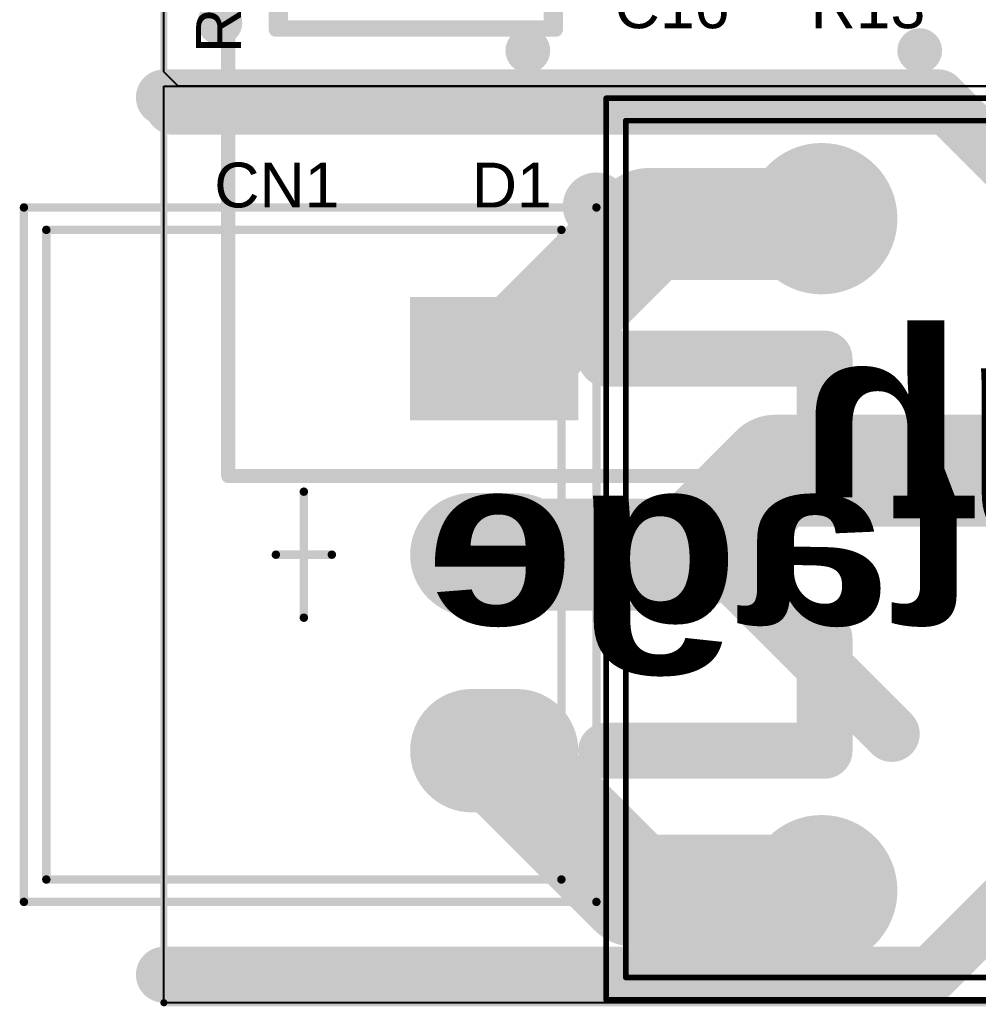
# Model space of a CAD drawing. Header units: inches. Extents: x -2.6 to 46, y -0.6 to 52.9.
# Drawn here: x -2.58 to 14.55, y -0.06 to 17.55 of the extents above; entities that cross this region are included whole.
import ezdxf

# ---------------------------------------------------------------- set-up
doc = ezdxf.new("R2010")
doc.units = ezdxf.units.IN
for name, color, linetype in [('Bottom Layer', 5, 'Continuous'), ('Bottom Overlay', 54, 'Continuous'), ('Bottom Solder', 6, 'Continuous'), ('Mechanical 1', 6, 'Continuous'), ('Mechanical 13', 56, 'Continuous'), ('Mechanical 15', 56, 'Continuous'), ('Multi-Layer', 9, 'Continuous'), ('Top Layer', 1, 'Continuous'), ('Top Overlay', 2, 'Continuous'), ('Top Solder', 216, 'Continuous')]:
    doc.layers.add(name, color=color, linetype=linetype)
doc.styles.add('Arial', font='', dxfattribs={"height": 0.2})
doc.styles.add('Arial Black_Bold', font='', dxfattribs={"height": 0.2})
doc.styles.get('Arial').set_extended_font_data('Arial')
doc.styles.get('Arial Black_Bold').set_extended_font_data('Arial Black', bold=True)

msp = doc.modelspace()

# ---------------------------------------------------------------- hatches: boundary and pattern name
at = {"layer": 'Bottom Layer'}
h = msp.add_hatch(color=5, dxfattribs=at)
edge = h.paths.add_edge_path()
edge.add_arc((1.00000054, 17.50000056), 0.3999992, 0, 360)
h = msp.add_hatch(color=5, dxfattribs=at)
edge = h.paths.add_edge_path()
edge.add_arc((6.4999997, 16.99999902), 0.3999992, 0, 360)
h = msp.add_hatch(color=5, dxfattribs=at)
edge = h.paths.add_edge_path()
edge.add_arc((13.50000094, 16.99999902), 0.3999992, 0, 360)
h = msp.add_hatch(color=5, dxfattribs=at)
edge = h.paths.add_edge_path()
edge.add_arc((11.74999936, 13.99999994), 1.25000004, 0, 360)
msp.add_hatch(color=5, dxfattribs=at).paths.add_polyline_path([(7.30001334, 12.50002072), (7.30001334, 10.50001964), (4.500013859999999, 10.50001964), (4.500013859999999, 12.50002072)])
h = msp.add_hatch(color=5, dxfattribs=at)
edge = h.paths.add_edge_path()
edge.add_arc((5.5000144, 8.00000178), 1.00000054, 90, 270)
edge.add_line((5.5000144, 7.00000124), (6.300012799999999, 7.00000124))
edge.add_arc((6.300012799999999, 8.00000178), 1.00000054, 270, 450)
edge.add_line((6.300012799999999, 9.00000232), (5.5000144, 9.00000232))
h = msp.add_hatch(color=5, dxfattribs=at)
edge = h.paths.add_edge_path()
edge.add_arc((5.5000144, 4.50003418), 1.00000054, 90, 270)
edge.add_line((5.5000144, 3.50003364), (6.300012799999999, 3.50003364))
edge.add_arc((6.300012799999999, 4.50003418), 1.00000054, 270, 450)
edge.add_line((6.300012799999999, 5.50003472), (5.5000144, 5.50003472))
h = msp.add_hatch(color=5, dxfattribs=at)
edge = h.paths.add_edge_path()
edge.add_arc((11.74999936, 2.00000108), 1.25000004, 0, 360)
at = {"layer": 'Bottom Solder'}
h = msp.add_hatch(color=6, dxfattribs=at)
edge = h.paths.add_edge_path()
edge.add_arc((11.74999936, 13.99999994), 1.35160004, 0, 360)
msp.add_hatch(color=6, dxfattribs=at).paths.add_polyline_path([(7.40161334, 12.60162072), (7.40161334, 10.39841964), (4.39841386, 10.39841964), (4.39841386, 12.60162072)])
h = msp.add_hatch(color=6, dxfattribs=at)
edge = h.paths.add_edge_path()
edge.add_arc((5.5000144, 8.00000178), 1.10160054, 90, 270)
edge.add_line((5.5000144, 6.89840124), (6.300012799999999, 6.89840124))
edge.add_arc((6.300012799999999, 8.00000178), 1.10160054, 270, 450)
edge.add_line((6.300012799999999, 9.10160232), (5.5000144, 9.10160232))
h = msp.add_hatch(color=6, dxfattribs=at)
edge = h.paths.add_edge_path()
edge.add_arc((5.5000144, 4.50003418), 1.10160054, 90, 270)
edge.add_line((5.5000144, 3.39843364), (6.300012799999999, 3.39843364))
edge.add_arc((6.300012799999999, 4.50003418), 1.10160054, 270, 450)
edge.add_line((6.300012799999999, 5.60163472), (5.5000144, 5.60163472))
h = msp.add_hatch(color=6, dxfattribs=at)
edge = h.paths.add_edge_path()
edge.add_arc((11.74999936, 2.00000108), 1.35160004, 0, 360)
at = {"layer": 'Multi-Layer'}
h = msp.add_hatch(color=9, dxfattribs=at)
edge = h.paths.add_edge_path()
edge.add_arc((11.74999936, 13.99999994), 1.25000004, 0, 360)
msp.add_hatch(color=9, dxfattribs=at).paths.add_polyline_path([(7.30001334, 12.50002072), (7.30001334, 10.50001964), (4.500013859999999, 10.50001964), (4.500013859999999, 12.50002072)])
h = msp.add_hatch(color=9, dxfattribs=at)
edge = h.paths.add_edge_path()
edge.add_arc((5.5000144, 8.00000178), 1.00000054, 90, 270)
edge.add_line((5.5000144, 7.00000124), (6.300012799999999, 7.00000124))
edge.add_arc((6.300012799999999, 8.00000178), 1.00000054, 270, 450)
edge.add_line((6.300012799999999, 9.00000232), (5.5000144, 9.00000232))
h = msp.add_hatch(color=9, dxfattribs=at)
edge = h.paths.add_edge_path()
edge.add_arc((5.5000144, 4.50003418), 1.00000054, 90, 270)
edge.add_line((5.5000144, 3.50003364), (6.300012799999999, 3.50003364))
edge.add_arc((6.300012799999999, 4.50003418), 1.00000054, 270, 450)
edge.add_line((6.300012799999999, 5.50003472), (5.5000144, 5.50003472))
h = msp.add_hatch(color=9, dxfattribs=at)
edge = h.paths.add_edge_path()
edge.add_arc((11.74999936, 2.00000108), 1.25000004, 0, 360)
at = {"layer": 'Top Layer'}
h = msp.add_hatch(color=1, dxfattribs=at)
edge = h.paths.add_edge_path()
edge.add_arc((1.00000054, 17.50000056), 0.3999992, 0, 360)
h = msp.add_hatch(color=1, dxfattribs=at)
edge = h.paths.add_edge_path()
edge.add_arc((6.4999997, 16.99999902), 0.3999992, 0, 360)
h = msp.add_hatch(color=1, dxfattribs=at)
edge = h.paths.add_edge_path()
edge.add_arc((13.50000094, 16.99999902), 0.3999992, 0, 360)
h = msp.add_hatch(color=1, dxfattribs=at)
edge = h.paths.add_edge_path()
edge.add_arc((11.74999936, 13.99999994), 1.25000004, 0, 360)
msp.add_hatch(color=1, dxfattribs=at).paths.add_polyline_path([(7.30001334, 12.50002072), (7.30001334, 10.50001964), (4.500013859999999, 10.50001964), (4.500013859999999, 12.50002072)])
h = msp.add_hatch(color=1, dxfattribs=at)
edge = h.paths.add_edge_path()
edge.add_arc((5.5000144, 8.00000178), 1.00000054, 90, 270)
edge.add_line((5.5000144, 7.00000124), (6.300012799999999, 7.00000124))
edge.add_arc((6.300012799999999, 8.00000178), 1.00000054, 270, 450)
edge.add_line((6.300012799999999, 9.00000232), (5.5000144, 9.00000232))
h = msp.add_hatch(color=1, dxfattribs=at)
edge = h.paths.add_edge_path()
edge.add_arc((5.5000144, 4.50003418), 1.00000054, 90, 270)
edge.add_line((5.5000144, 3.50003364), (6.300012799999999, 3.50003364))
edge.add_arc((6.300012799999999, 4.50003418), 1.00000054, 270, 450)
edge.add_line((6.300012799999999, 5.50003472), (5.5000144, 5.50003472))
h = msp.add_hatch(color=1, dxfattribs=at)
edge = h.paths.add_edge_path()
edge.add_arc((11.74999936, 2.00000108), 1.25000004, 0, 360)
at = {"layer": 'Top Solder'}
h = msp.add_hatch(color=216, dxfattribs=at)
edge = h.paths.add_edge_path()
edge.add_arc((11.74999936, 13.99999994), 1.35160004, 0, 360)
msp.add_hatch(color=216, dxfattribs=at).paths.add_polyline_path([(7.40161334, 12.60162072), (7.40161334, 10.39841964), (4.39841386, 10.39841964), (4.39841386, 12.60162072)])
h = msp.add_hatch(color=216, dxfattribs=at)
edge = h.paths.add_edge_path()
edge.add_arc((5.5000144, 8.00000178), 1.10160054, 90, 270)
edge.add_line((5.5000144, 6.89840124), (6.300012799999999, 6.89840124))
edge.add_arc((6.300012799999999, 8.00000178), 1.10160054, 270, 450)
edge.add_line((6.300012799999999, 9.10160232), (5.5000144, 9.10160232))
h = msp.add_hatch(color=216, dxfattribs=at)
edge = h.paths.add_edge_path()
edge.add_arc((5.5000144, 4.50003418), 1.10160054, 90, 270)
edge.add_line((5.5000144, 3.39843364), (6.300012799999999, 3.39843364))
edge.add_arc((6.300012799999999, 4.50003418), 1.10160054, 270, 450)
edge.add_line((6.300012799999999, 5.60163472), (5.5000144, 5.60163472))
h = msp.add_hatch(color=216, dxfattribs=at)
edge = h.paths.add_edge_path()
edge.add_arc((11.74999936, 2.00000108), 1.35160004, 0, 360)

# ---------------------------------------------------------------- linework, layer by layer
at = {"layer": 'Bottom Layer'}
for p, q in [((0, 16.61918698), (0, 37.21334187999999)), ((0.25400254, 16.36519206), (0, 16.61918698)), ((20.67616642, 16.3651946), (0.25400254, 16.36519206))]:
    msp.add_line(p, q, dxfattribs=at)
for points in [[(11.65433026, 13.90433084, 2.00000108, 2.00000108, 0), (11.74999936, 13.99999994, 2.00000108, 2.00000108, 0)], [(6.300012799999999, 11.55001246, 2.00000108, 2.00000108, 0), (8.65433118, 13.90433084, 2.00000108, 2.00000108, 0)], [(8.65433118, 13.90433084, 2.00000108, 2.00000108, 0), (11.65433026, 13.90433084, 2.00000108, 2.00000108, 0)], [(6.300012799999999, 11.50002018, 2.00000108, 2.00000108, 0), (6.300012799999999, 11.55001246, 2.00000108, 2.00000108, 0)], [(5.900013599999999, 11.50002018, 2.00000108, 2.00000108, 0), (6.300012799999999, 11.50002018, 2.00000108, 2.00000108, 0)], [(9.42499512, 7.999994159999999, 2.00000108, 2.00000108, 0), (10.92499974, 9.49999878, 2.00000108, 2.00000108, 0)], [(10.92499974, 9.49999878, 2.00000108, 2.00000108, 0), (24.4500019, 9.49999878, 2.00000108, 2.00000108, 0)], [(5.900021219999999, 7.999994159999999, 2.00000108, 2.00000108, 0), (9.42499512, 7.999994159999999, 2.00000108, 2.00000108, 0)], [(5.900013599999999, 4.50003418, 2.00000108, 2.00000108, 0), (8.4000467, 2.00000108, 2.00000108, 2.00000108, 0)], [(8.4000467, 2.00000108, 2.00000108, 2.00000108, 0), (11.74999936, 2.00000108, 2.00000108, 2.00000108, 0)]]:
    msp.add_lwpolyline(points, format="xyseb", dxfattribs=at)
for points in [[(11.25000036, 13.99999994, 1.00000054, 1.00000054, 1), (12.24999836, 13.99999994, 1.00000054, 1.00000054, 1)], [(8.154332179999999, 13.90433084, 1.00000054, 1.00000054, 1), (9.15433018, 13.90433084, 1.00000054, 1.00000054, 1)], [(8.154332179999999, 13.90433084, 1.00000054, 1.00000054, 1), (9.15433018, 13.90433084, 1.00000054, 1.00000054, 1)], [(11.15433126, 13.90433084, 1.00000054, 1.00000054, 1), (12.15432926, 13.90433084, 1.00000054, 1.00000054, 1)], [(11.15433126, 13.90433084, 1.00000054, 1.00000054, 1), (12.15432926, 13.90433084, 1.00000054, 1.00000054, 1)], [(5.800013799999999, 11.55001246, 1.00000054, 1.00000054, 1), (6.800011799999999, 11.55001246, 1.00000054, 1.00000054, 1)], [(5.800013799999999, 11.55001246, 1.00000054, 1.00000054, 1), (6.800011799999999, 11.55001246, 1.00000054, 1.00000054, 1)], [(5.4000146, 11.50002018, 1.00000054, 1.00000054, 1), (6.400012599999999, 11.50002018, 1.00000054, 1.00000054, 1)], [(5.800013799999999, 11.50002018, 1.00000054, 1.00000054, 1), (6.800011799999999, 11.50002018, 1.00000054, 1.00000054, 1)], [(5.800013799999999, 11.50002018, 1.00000054, 1.00000054, 1), (6.800011799999999, 11.50002018, 1.00000054, 1.00000054, 1)], [(10.42500074, 9.49999878, 1.00000054, 1.00000054, 1), (11.42499874, 9.49999878, 1.00000054, 1.00000054, 1)], [(10.42500074, 9.49999878, 1.00000054, 1.00000054, 1), (11.42499874, 9.49999878, 1.00000054, 1.00000054, 1)], [(5.400022219999999, 7.999994159999999, 1.00000054, 1.00000054, 1), (6.40002022, 7.999994159999999, 1.00000054, 1.00000054, 1)], [(8.92499612, 7.999994159999999, 1.00000054, 1.00000054, 1), (9.92499412, 7.999994159999999, 1.00000054, 1.00000054, 1)], [(8.92499612, 7.999994159999999, 1.00000054, 1.00000054, 1), (9.92499412, 7.999994159999999, 1.00000054, 1.00000054, 1)], [(5.4000146, 4.50003418, 1.00000054, 1.00000054, 1), (6.400012599999999, 4.50003418, 1.00000054, 1.00000054, 1)], [(7.9000477, 2.00000108, 1.00000054, 1.00000054, 1), (8.9000457, 2.00000108, 1.00000054, 1.00000054, 1)], [(7.9000477, 2.00000108, 1.00000054, 1.00000054, 1), (8.9000457, 2.00000108, 1.00000054, 1.00000054, 1)], [(11.25000036, 2.00000108, 1.00000054, 1.00000054, 1), (12.24999836, 2.00000108, 1.00000054, 1.00000054, 1)]]:
    msp.add_lwpolyline(points, format="xyseb", close=True, dxfattribs=at)
at = {"layer": 'Bottom Overlay'}
for points in [[(0.16520414, 16.00000102, 1.00000054, 1.00000054, 0), (13.99999994, 16.00000102, 1.00000054, 1.00000054, 0)], [(13.99999994, 16.00000102, 1.00000054, 1.00000054, 0), (18.5000011, 11.49999986, 1.00000054, 1.00000054, 0)], [(7.89999944, 11.50002018, 1.00000054, 1.00000054, 0), (11.80001958, 11.50002018, 1.00000054, 1.00000054, 0)], [(11.79999926, 9.49999878, 1.00000054, 1.00000054, 0), (11.79999926, 11.50002018, 1.00000054, 1.00000054, 0)], [(7.89999944, 8.00000178, 1.00000054, 1.00000054, 0), (9.79999818, 8.00000178, 1.00000054, 1.00000054, 0)], [(9.79999818, 8.00000178, 1.00000054, 1.00000054, 0), (12.9999994, 4.800000559999999, 1.00000054, 1.00000054, 0)], [(11.79999926, 4.50003418, 1.00000054, 1.00000054, 0), (11.79999926, 6.50005558, 1.00000054, 1.00000054, 0)], [(13.699998, 0.499999, 1.00000054, 1.00000054, 0), (18.59999836, 5.39999936, 1.00000054, 1.00000054, 0)], [(7.89999944, 4.50003418, 1.00000054, 1.00000054, 0), (11.80001958, 4.50003418, 1.00000054, 1.00000054, 0)], [(1.27e-05, 0.499999, 1.00000054, 1.00000054, 0), (13.699998, 0.499999, 1.00000054, 1.00000054, 0)]]:
    msp.add_lwpolyline(points, format="xyseb", dxfattribs=at)
for points in [[(-0.08479536, 16.00000102, 0.499999, 0.499999, 1), (0.41520364, 16.00000102, 0.499999, 0.499999, 1)], [(13.75000044, 16.00000102, 0.499999, 0.499999, 1), (14.24999944, 16.00000102, 0.499999, 0.499999, 1)], [(13.75000044, 16.00000102, 0.499999, 0.499999, 1), (14.24999944, 16.00000102, 0.499999, 0.499999, 1)], [(7.649999939999999, 11.50002018, 0.499999, 0.499999, 1), (8.14999894, 11.50002018, 0.499999, 0.499999, 1)], [(11.54999976, 11.50002018, 0.499999, 0.499999, 1), (12.04999876, 11.50002018, 0.499999, 0.499999, 1)], [(11.55002008, 11.50002018, 0.499999, 0.499999, 1), (12.05001908, 11.50002018, 0.499999, 0.499999, 1)], [(11.54999976, 9.49999878, 0.499999, 0.499999, 1), (12.04999876, 9.49999878, 0.499999, 0.499999, 1)], [(7.649999939999999, 8.00000178, 0.499999, 0.499999, 1), (8.14999894, 8.00000178, 0.499999, 0.499999, 1)], [(9.54999868, 8.00000178, 0.499999, 0.499999, 1), (10.04999768, 8.00000178, 0.499999, 0.499999, 1)], [(9.54999868, 8.00000178, 0.499999, 0.499999, 1), (10.04999768, 8.00000178, 0.499999, 0.499999, 1)], [(11.54999976, 6.50005558, 0.499999, 0.499999, 1), (12.04999876, 6.50005558, 0.499999, 0.499999, 1)], [(12.7499999, 4.800000559999999, 0.499999, 0.499999, 1), (13.2499989, 4.800000559999999, 0.499999, 0.499999, 1)], [(7.649999939999999, 4.50003418, 0.499999, 0.499999, 1), (8.14999894, 4.50003418, 0.499999, 0.499999, 1)], [(11.54999976, 4.50003418, 0.499999, 0.499999, 1), (12.04999876, 4.50003418, 0.499999, 0.499999, 1)], [(11.55002008, 4.50003418, 0.499999, 0.499999, 1), (12.05001908, 4.50003418, 0.499999, 0.499999, 1)], [(-0.2499868, 0.499999, 0.499999, 0.499999, 1), (0.2500122, 0.499999, 0.499999, 0.499999, 1)], [(13.4499985, 0.499999, 0.499999, 0.499999, 1), (13.9499975, 0.499999, 0.499999, 0.499999, 1)], [(13.4499985, 0.499999, 0.499999, 0.499999, 1), (13.9499975, 0.499999, 0.499999, 0.499999, 1)]]:
    msp.add_lwpolyline(points, format="xyseb", close=True, dxfattribs=at)
at = {"layer": 'Mechanical 1'}
for points in [[(0, 0, 0.127, 0.127, 0), (0, 49.99999905999999, 0.127, 0.127, 0)], [(0, 0, 0.127, 0.127, 0), (44.99999889999999, 0, 0.127, 0.127, 0)]]:
    msp.add_lwpolyline(points, format="xyseb", dxfattribs=at)
msp.add_lwpolyline([(-0.03175, 0, 0.0635, 0.0635, 1), (0.03175, 0, 0.0635, 0.0635, 1)], format="xyseb", close=True, dxfattribs=at)
msp.add_lwpolyline([(-0.03175, 0, 0.0635, 0.0635, 1), (0.03175, 0, 0.0635, 0.0635, 1)], format="xyseb", close=True, dxfattribs=at)
at = {"layer": 'Mechanical 13'}
for points in [[(1.15000024, 9.40500024, 0.254, 0.254, 0), (1.15000024, 49.79100024, 0.254, 0.254, 0)], [(8.25000128, 0.4500041799999999, 0.0999998, 0.0999998, 0), (8.25000128, 15.75000406, 0.0999998, 0.0999998, 0)], [(8.25000128, 15.75000406, 0.0999998, 0.0999998, 0), (27.35000118, 15.75000406, 0.0999998, 0.0999998, 0)], [(-2.1000212, 13.79983778, 0.1499997, 0.1499997, 0), (7.1001636, 13.79983778, 0.1499997, 0.1499997, 0)], [(-2.1000212, 2.19986098, 0.1499997, 0.1499997, 0), (-2.1000212, 13.79983778, 0.1499997, 0.1499997, 0)], [(7.1001636, 2.19986098, 0.1499997, 0.1499997, 0), (7.1001636, 13.79983778, 0.1499997, 0.1499997, 0)], [(1.15000024, 9.40500024, 0.254, 0.254, 0), (43.85000119999999, 9.40500024, 0.254, 0.254, 0)], [(-2.1000212, 2.19981018, 0.1499997, 0.1499997, 0), (7.1001636, 2.19981018, 0.1499997, 0.1499997, 0)], [(8.25000128, 0.4500041799999999, 0.0999998, 0.0999998, 0), (27.35000118, 0.4500041799999999, 0.0999998, 0.0999998, 0)]]:
    msp.add_lwpolyline(points, format="xyseb", dxfattribs=at)
for points in [[(8.2250026, 15.75000406, 0.0499999, 0.0499999, 1), (8.274999959999999, 15.75000406, 0.0499999, 0.0499999, 1)], [(8.2250026, 15.75000406, 0.0499999, 0.0499999, 1), (8.274999959999999, 15.75000406, 0.0499999, 0.0499999, 1)], [(-2.13752176, 13.79983778, 0.07499858, 0.07499858, 1), (-2.06252064, 13.79983778, 0.07499858, 0.07499858, 1)], [(-2.13752176, 13.79983778, 0.07499858, 0.07499858, 1), (-2.06252064, 13.79983778, 0.07499858, 0.07499858, 1)], [(7.06266304, 13.79983778, 0.07499858, 0.07499858, 1), (7.137664159999999, 13.79983778, 0.07499858, 0.07499858, 1)], [(7.06266304, 13.79983778, 0.07499858, 0.07499858, 1), (7.137664159999999, 13.79983778, 0.07499858, 0.07499858, 1)], [(1.08650024, 9.40500024, 0.127, 0.127, 1), (1.21350024, 9.40500024, 0.127, 0.127, 1)], [(1.08650024, 9.40500024, 0.127, 0.127, 1), (1.21350024, 9.40500024, 0.127, 0.127, 1)], [(-2.13752176, 2.19986098, 0.07499858, 0.07499858, 1), (-2.06252064, 2.19986098, 0.07499858, 0.07499858, 1)], [(-2.13752176, 2.19981018, 0.07499858, 0.07499858, 1), (-2.06252064, 2.19981018, 0.07499858, 0.07499858, 1)], [(7.06266304, 2.19986098, 0.07499858, 0.07499858, 1), (7.137664159999999, 2.19986098, 0.07499858, 0.07499858, 1)], [(7.06266304, 2.19981018, 0.07499858, 0.07499858, 1), (7.137664159999999, 2.19981018, 0.07499858, 0.07499858, 1)], [(8.2250026, 0.4500041799999999, 0.0499999, 0.0499999, 1), (8.274999959999999, 0.4500041799999999, 0.0499999, 0.0499999, 1)], [(8.2250026, 0.4500041799999999, 0.0499999, 0.0499999, 1), (8.274999959999999, 0.4500041799999999, 0.0499999, 0.0499999, 1)]]:
    msp.add_lwpolyline(points, format="xyseb", close=True, dxfattribs=at)
at = {"layer": 'Mechanical 15'}
for points in [[(2.08700116, 17.41400124, 0.254, 0.254, 0), (2.08700116, 28.33600124, 0.254, 0.254, 0)], [(6.913001159999999, 17.41400124, 0.254, 0.254, 0), (6.913001159999999, 28.33600124, 0.254, 0.254, 0)], [(2.08700116, 17.41400124, 0.254, 0.254, 0), (6.913001159999999, 17.41400124, 0.254, 0.254, 0)], [(7.90000198, 0.05000498, 0.0999998, 0.0999998, 0), (7.90000198, 16.15000326, 0.0999998, 0.0999998, 0)], [(7.90000198, 16.15000326, 0.0999998, 0.0999998, 0), (27.70000302, 16.15000326, 0.0999998, 0.0999998, 0)], [(-2.5000204, 1.79996338, 0.1499997, 0.1499997, 0), (-2.5000204, 14.20004018, 0.1499997, 0.1499997, 0)], [(-2.5000204, 14.20004018, 0.1499997, 0.1499997, 0), (7.7250036, 14.20004018, 0.1499997, 0.1499997, 0)], [(7.7250036, 1.79996338, 0.1499997, 0.1499997, 0), (7.7250036, 14.20004018, 0.1499997, 0.1499997, 0)], [(2.5000204, 6.874984979999999, 0.1499997, 0.1499997, 0), (2.5000204, 9.125018579999999, 0.1499997, 0.1499997, 0)], [(1.999996, 8.00000178, 0.1499997, 0.1499997, 0), (2.999994, 8.00000178, 0.1499997, 0.1499997, 0)], [(-2.5000204, 1.79996338, 0.1499997, 0.1499997, 0), (7.7250036, 1.79996338, 0.1499997, 0.1499997, 0)], [(7.90000198, 0.05000498, 0.0999998, 0.0999998, 0), (27.70000302, 0.05000498, 0.0999998, 0.0999998, 0)]]:
    msp.add_lwpolyline(points, format="xyseb", dxfattribs=at)
for points in [[(2.02350116, 17.41400124, 0.127, 0.127, 1), (2.15050116, 17.41400124, 0.127, 0.127, 1)], [(2.02350116, 17.41400124, 0.127, 0.127, 1), (2.15050116, 17.41400124, 0.127, 0.127, 1)], [(6.84950116, 17.41400124, 0.127, 0.127, 1), (6.97650116, 17.41400124, 0.127, 0.127, 1)], [(6.84950116, 17.41400124, 0.127, 0.127, 1), (6.97650116, 17.41400124, 0.127, 0.127, 1)], [(7.8750033, 16.15000326, 0.0499999, 0.0499999, 1), (7.925000659999999, 16.15000326, 0.0499999, 0.0499999, 1)], [(7.8750033, 16.15000326, 0.0499999, 0.0499999, 1), (7.925000659999999, 16.15000326, 0.0499999, 0.0499999, 1)], [(-2.53752096, 14.20004018, 0.07499858, 0.07499858, 1), (-2.46251984, 14.20004018, 0.07499858, 0.07499858, 1)], [(-2.53752096, 14.20004018, 0.07499858, 0.07499858, 1), (-2.46251984, 14.20004018, 0.07499858, 0.07499858, 1)], [(7.68750304, 14.20004018, 0.07499858, 0.07499858, 1), (7.76250416, 14.20004018, 0.07499858, 0.07499858, 1)], [(7.68750304, 14.20004018, 0.07499858, 0.07499858, 1), (7.76250416, 14.20004018, 0.07499858, 0.07499858, 1)], [(2.46251984, 9.125018579999999, 0.07499858, 0.07499858, 1), (2.53752096, 9.125018579999999, 0.07499858, 0.07499858, 1)], [(1.96249544, 8.00000178, 0.07499858, 0.07499858, 1), (2.03749656, 8.00000178, 0.07499858, 0.07499858, 1)], [(2.96249344, 8.00000178, 0.07499858, 0.07499858, 1), (3.03749456, 8.00000178, 0.07499858, 0.07499858, 1)], [(2.46251984, 6.874984979999999, 0.07499858, 0.07499858, 1), (2.53752096, 6.874984979999999, 0.07499858, 0.07499858, 1)], [(-2.53752096, 1.79996338, 0.07499858, 0.07499858, 1), (-2.46251984, 1.79996338, 0.07499858, 0.07499858, 1)], [(-2.53752096, 1.79996338, 0.07499858, 0.07499858, 1), (-2.46251984, 1.79996338, 0.07499858, 0.07499858, 1)], [(7.68750304, 1.79996338, 0.07499858, 0.07499858, 1), (7.76250416, 1.79996338, 0.07499858, 0.07499858, 1)], [(7.68750304, 1.79996338, 0.07499858, 0.07499858, 1), (7.76250416, 1.79996338, 0.07499858, 0.07499858, 1)], [(7.8750033, 0.05000498, 0.0499999, 0.0499999, 1), (7.925000659999999, 0.05000498, 0.0499999, 0.0499999, 1)], [(7.8750033, 0.05000498, 0.0499999, 0.0499999, 1), (7.925000659999999, 0.05000498, 0.0499999, 0.0499999, 1)]]:
    msp.add_lwpolyline(points, format="xyseb", close=True, dxfattribs=at)
at = {"layer": 'Multi-Layer'}
for p, q in [((0, 0), (1.524e-05, 16.36519206)), ((1.524e-05, 16.36519206), (26.43809038, 16.3651946)), ((28.55000894, 2.54e-06), (0, 0))]:
    msp.add_line(p, q, dxfattribs=at)
at = {"layer": 'Top Layer'}
for p, q in [((0, 16.61918698), (0, 19.17668504)), ((0.25400254, 16.36519206), (0, 16.61918698)), ((26.43809038, 16.3651946), (0.25400254, 16.36519206))]:
    msp.add_line(p, q, dxfattribs=at)
for points in [[(11.65433026, 13.90433084, 2.00000108, 2.00000108, 0), (11.74999936, 13.99999994, 2.00000108, 2.00000108, 0)], [(6.300012799999999, 11.55001246, 2.00000108, 2.00000108, 0), (8.65433118, 13.90433084, 2.00000108, 2.00000108, 0)], [(8.65433118, 13.90433084, 2.00000108, 2.00000108, 0), (11.65433026, 13.90433084, 2.00000108, 2.00000108, 0)], [(6.300012799999999, 11.50002018, 2.00000108, 2.00000108, 0), (6.300012799999999, 11.55001246, 2.00000108, 2.00000108, 0)], [(5.900013599999999, 11.50002018, 2.00000108, 2.00000108, 0), (6.300012799999999, 11.50002018, 2.00000108, 2.00000108, 0)], [(9.42499512, 7.999994159999999, 2.00000108, 2.00000108, 0), (10.92499974, 9.49999878, 2.00000108, 2.00000108, 0)], [(10.92499974, 9.49999878, 2.00000108, 2.00000108, 0), (24.4500019, 9.49999878, 2.00000108, 2.00000108, 0)], [(5.900013599999999, 8.00000178, 2.00000108, 2.00000108, 0), (5.900021219999999, 7.999994159999999, 2.00000108, 2.00000108, 0)], [(5.900021219999999, 7.999994159999999, 2.00000108, 2.00000108, 0), (9.42499512, 7.999994159999999, 2.00000108, 2.00000108, 0)], [(5.900013599999999, 4.50003418, 2.00000108, 2.00000108, 0), (8.4000467, 2.00000108, 2.00000108, 2.00000108, 0)], [(8.4000467, 2.00000108, 2.00000108, 2.00000108, 0), (11.74999936, 2.00000108, 2.00000108, 2.00000108, 0)]]:
    msp.add_lwpolyline(points, format="xyseb", dxfattribs=at)
for points in [[(11.25000036, 13.99999994, 1.00000054, 1.00000054, 1), (12.24999836, 13.99999994, 1.00000054, 1.00000054, 1)], [(8.154332179999999, 13.90433084, 1.00000054, 1.00000054, 1), (9.15433018, 13.90433084, 1.00000054, 1.00000054, 1)], [(8.154332179999999, 13.90433084, 1.00000054, 1.00000054, 1), (9.15433018, 13.90433084, 1.00000054, 1.00000054, 1)], [(11.15433126, 13.90433084, 1.00000054, 1.00000054, 1), (12.15432926, 13.90433084, 1.00000054, 1.00000054, 1)], [(11.15433126, 13.90433084, 1.00000054, 1.00000054, 1), (12.15432926, 13.90433084, 1.00000054, 1.00000054, 1)], [(5.800013799999999, 11.55001246, 1.00000054, 1.00000054, 1), (6.800011799999999, 11.55001246, 1.00000054, 1.00000054, 1)], [(5.800013799999999, 11.55001246, 1.00000054, 1.00000054, 1), (6.800011799999999, 11.55001246, 1.00000054, 1.00000054, 1)], [(5.4000146, 11.50002018, 1.00000054, 1.00000054, 1), (6.400012599999999, 11.50002018, 1.00000054, 1.00000054, 1)], [(5.800013799999999, 11.50002018, 1.00000054, 1.00000054, 1), (6.800011799999999, 11.50002018, 1.00000054, 1.00000054, 1)], [(5.800013799999999, 11.50002018, 1.00000054, 1.00000054, 1), (6.800011799999999, 11.50002018, 1.00000054, 1.00000054, 1)], [(10.42500074, 9.49999878, 1.00000054, 1.00000054, 1), (11.42499874, 9.49999878, 1.00000054, 1.00000054, 1)], [(10.42500074, 9.49999878, 1.00000054, 1.00000054, 1), (11.42499874, 9.49999878, 1.00000054, 1.00000054, 1)], [(5.4000146, 8.00000178, 1.00000054, 1.00000054, 1), (6.400012599999999, 8.00000178, 1.00000054, 1.00000054, 1)], [(5.400022219999999, 7.999994159999999, 1.00000054, 1.00000054, 1), (6.40002022, 7.999994159999999, 1.00000054, 1.00000054, 1)], [(5.400022219999999, 7.999994159999999, 1.00000054, 1.00000054, 1), (6.40002022, 7.999994159999999, 1.00000054, 1.00000054, 1)], [(8.92499612, 7.999994159999999, 1.00000054, 1.00000054, 1), (9.92499412, 7.999994159999999, 1.00000054, 1.00000054, 1)], [(8.92499612, 7.999994159999999, 1.00000054, 1.00000054, 1), (9.92499412, 7.999994159999999, 1.00000054, 1.00000054, 1)], [(5.4000146, 4.50003418, 1.00000054, 1.00000054, 1), (6.400012599999999, 4.50003418, 1.00000054, 1.00000054, 1)], [(7.9000477, 2.00000108, 1.00000054, 1.00000054, 1), (8.9000457, 2.00000108, 1.00000054, 1.00000054, 1)], [(7.9000477, 2.00000108, 1.00000054, 1.00000054, 1), (8.9000457, 2.00000108, 1.00000054, 1.00000054, 1)], [(11.25000036, 2.00000108, 1.00000054, 1.00000054, 1), (12.24999836, 2.00000108, 1.00000054, 1.00000054, 1)]]:
    msp.add_lwpolyline(points, format="xyseb", close=True, dxfattribs=at)
at = {"layer": 'Top Overlay'}
for points in [[(2.00000108, 17.37500208, 0.254, 0.254, 0), (2.00000108, 28.37500293999999, 0.254, 0.254, 0)], [(7.00000124, 17.37500208, 0.254, 0.254, 0), (7.00000124, 28.37500293999999, 0.254, 0.254, 0)], [(2.00000108, 17.37500208, 0.254, 0.254, 0), (7.00000124, 17.37500208, 0.254, 0.254, 0)], [(1.27e-05, 16.16519246, 1.00000054, 1.00000054, 0), (13.8348085, 16.16519246, 1.00000054, 1.00000054, 0)], [(13.8348085, 16.16519246, 1.00000054, 1.00000054, 0), (18.5000011, 11.49999986, 1.00000054, 1.00000054, 0)], [(13.699998, 0.499999, 1.00000054, 1.00000054, 0), (18.59999836, 5.39999936, 1.00000054, 1.00000054, 0)], [(1.27e-05, 0.499999, 1.00000054, 1.00000054, 0), (13.699998, 0.499999, 1.00000054, 1.00000054, 0)]]:
    msp.add_lwpolyline(points, format="xyseb", dxfattribs=at)
for points in [[(1.93650108, 17.37500208, 0.127, 0.127, 1), (2.06350108, 17.37500208, 0.127, 0.127, 1)], [(1.93650108, 17.37500208, 0.127, 0.127, 1), (2.06350108, 17.37500208, 0.127, 0.127, 1)], [(6.93650124, 17.37500208, 0.127, 0.127, 1), (7.06350124, 17.37500208, 0.127, 0.127, 1)], [(6.93650124, 17.37500208, 0.127, 0.127, 1), (7.06350124, 17.37500208, 0.127, 0.127, 1)], [(-0.2499868, 16.16519246, 0.499999, 0.499999, 1), (0.2500122, 16.16519246, 0.499999, 0.499999, 1)], [(13.584809, 16.16519246, 0.499999, 0.499999, 1), (14.084808, 16.16519246, 0.499999, 0.499999, 1)], [(13.584809, 16.16519246, 0.499999, 0.499999, 1), (14.084808, 16.16519246, 0.499999, 0.499999, 1)], [(8.025002999999998, 14.22501854, 0.5999987999999999, 0.5999987999999999, 1), (7.42499912, 14.22501854, 0.5999987999999999, 0.5999987999999999, 1)], [(7.274999419999999, 14.22501854, 0.2999994, 0.2999994, 1), (7.574998819999999, 14.22501854, 0.2999994, 0.2999994, 1)], [(7.8750033, 14.22501854, 0.2999994, 0.2999994, 1), (8.175002699999999, 14.22501854, 0.2999994, 0.2999994, 1)], [(-0.2499868, 0.499999, 0.499999, 0.499999, 1), (0.2500122, 0.499999, 0.499999, 0.499999, 1)], [(13.4499985, 0.499999, 0.499999, 0.499999, 1), (13.9499975, 0.499999, 0.499999, 0.499999, 1)], [(13.4499985, 0.499999, 0.499999, 0.499999, 1), (13.9499975, 0.499999, 0.499999, 0.499999, 1)]]:
    msp.add_lwpolyline(points, format="xyseb", close=True, dxfattribs=at)

# ---------------------------------------------------------------- texts
at = {"layer": 'Bottom Overlay', "style": 'Arial Black_Bold', "text_generation_flag": 2}
for s, p in [('High', (21.99999918, 9.023471919999999)), ('Voltage', (21.99999918, 6.74801292))]:
    msp.add_text(s, height=2.99999908, rotation=360, dxfattribs=at).set_placement(p)
at = {"layer": 'Top Overlay', "style": 'Arial'}
msp.add_text('R20', height=0.8000009399999999, rotation=90, dxfattribs=at).set_placement((1.37486644, 16.95868084))
for s, p in [('C16', (8.05032172, 17.4001303)), ('R13', (11.55032234, 17.4001303)), ('CN1', (0.90000074, 14.19999954)), ('D1', (5.49999916, 14.19999954))]:
    msp.add_text(s, height=0.8000009399999999, dxfattribs=at).set_placement(p)

doc.saveas('drawing.dxf')
